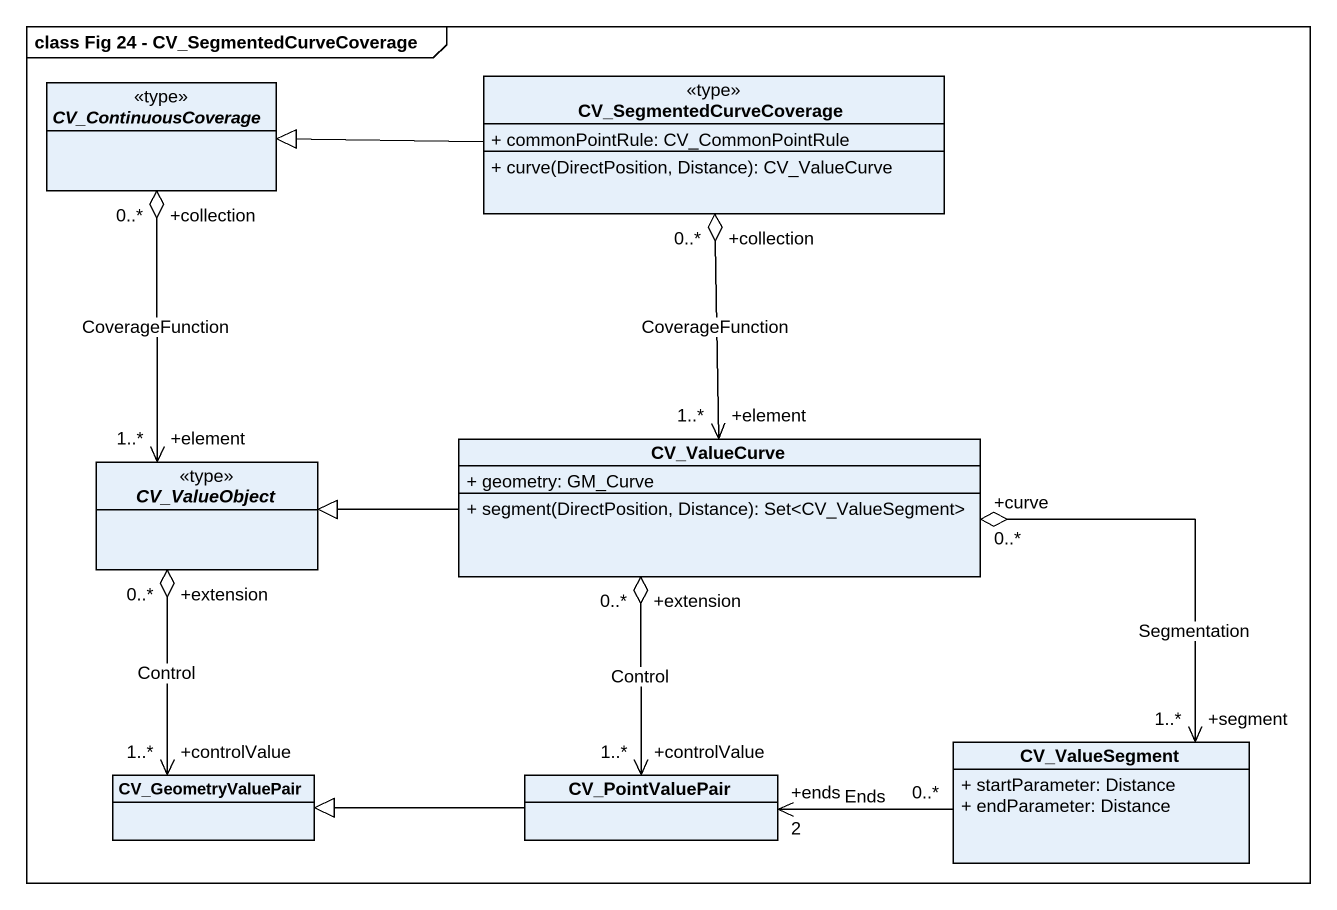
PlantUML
@startuml
mainframe class Fig 24 - CV_SegmentedCurveCoverage
hide circle
hide empty members
skinparam classAttributeIconSize 0
abstract class CV_ContinuousCoverage <<type>>
class CV_SegmentedCurveCoverage <<type>> {
  + commonPointRule: CV_CommonPointRule
  + curve(DirectPosition, Distance): CV_ValueCurve
}
class CV_ValueCurve {
  + geometry: GM_Curve
  + segment(DirectPosition, Distance): Set<CV_ValueSegment>
}
abstract class CV_ValueObject <<type>>
class CV_GeometryValuePair
class CV_PointValuePair
class CV_ValueSegment {
  + startParameter: Distance
  + endParameter: Distance
}
CV_SegmentedCurveCoverage -left-|> CV_ContinuousCoverage
CV_ValueCurve "+element\n1..*" <-up-o "+collection\n0..*" CV_SegmentedCurveCoverage : CoverageFunction
CV_ValueCurve -left-|> CV_ValueObject
CV_ValueCurve "+extension\n0..*" o--> "+controlValue\n1..*" CV_PointValuePair : Control
CV_ValueObject "+element\n1..*" <-up-o "+collection\n0..*" CV_ContinuousCoverage : CoverageFunction
CV_GeometryValuePair "+controlValue\n1..*" <-up-o "+extension\n0..*" CV_ValueObject : Control
CV_PointValuePair -left-|> CV_GeometryValuePair
CV_ValueSegment "+segment\n1..*" <-up-o "+curve\n0..*" CV_ValueCurve : Segmentation
CV_ValueSegment "0..*" -left-> "+ends\n2" CV_PointValuePair : Ends
@enduml
